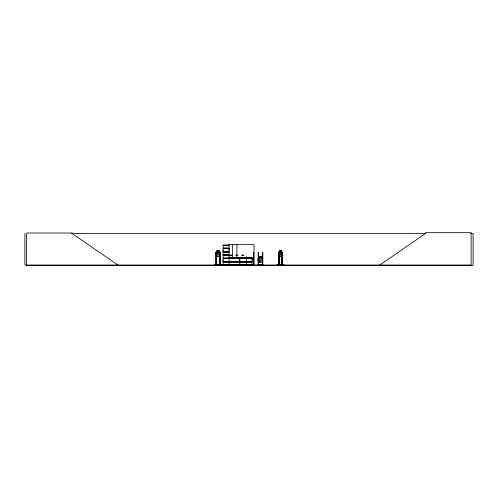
<?xml version="1.0" encoding="UTF-8"?>
<svg xmlns="http://www.w3.org/2000/svg" width="498" height="498" viewBox="0 0 498 498"><rect width="100%" height="100%" fill="white"/><g stroke="black" fill="none" stroke-linecap="round" stroke-linejoin="round"><path stroke-width="0.75" d="M245.695 261.537L223.123 261.537L223.129 260.081M223.123 251.552L223.123 248.639L229.061 248.639L229.055 251.552L223.123 251.552L223.129 250.096M229.055 250.096L229.055 248.639M252.063 260.081L252.063 258.618L246.137 258.618M279.085 252.268L279.129 265.061M282.242 265.061L282.204 252.374L281.787 252.2L281.75 265.061M216.437 265.061L216.4 252.193M223.104 265.054L223.129 262.122L245.695 262.122M277.1 265.023L283.91 265.029M217.414 250.394L216.717 253.88L217.651 255.076L218.578 255.076L219.494 253.88L218.803 250.394L217.389 250.394L215.995 252.374L216.008 265.061M216.96 265.023L214.837 264.805L222.114 265.061M223.067 264.986L252.075 264.942M232.373 265.054L251.534 264.799M258.095 265.023L258.188 252.374L258.618 252.374L258.667 265.061M279.87 250.338L278.706 252.355L278.706 254.366L279.87 256.377M278.78 252.374L279.888 250.394M280.953 256.327L282.061 254.347L282.061 252.374L280.953 250.394L279.851 250.394L279.297 252.374L279.297 253.88L280.038 255.076L280.772 255.076L281.501 253.88L280.953 250.394M217.389 250.338L215.951 252.355L215.889 265.061M262.851 260.597L261.263 262.608L259.651 262.608L258.057 260.597L258.057 258.58L259.651 256.57L261.263 256.57L262.851 258.58M379.688 265.061L425.404 233.599L425.404 232.672L471.114 232.672L471.114 265.061L24.9 265.061L24.9 233.599M228.495 265.029L228.626 264.6M216.4 252.349L215.933 252.374L220.247 252.355L220.247 254.366L218.803 256.377L217.365 256.377M71.637 233.599L425.641 233.599M470.766 233.599L473.1 233.599L473.1 265.328L26.506 265.328L26.506 233.002L72.222 233.002L72.222 233.599L117.933 265.061M228.626 244.661L254.005 244.661L254.136 265.029L253.526 264.6M223.116 245.122L229.061 245.122M223.129 245.414L229.055 245.414M223.079 248.253L229.099 248.253M223.079 248.434L229.099 248.434M217.365 250.338L218.827 250.338L220.247 252.355L220.216 265.061M279.832 250.338L281.009 250.338L282.129 252.355L282.086 265.061L282.017 264.6M223.079 251.758L229.099 251.758M223.079 251.938L229.099 251.938M229.061 252.144L223.123 252.144L223.123 254.951L229.055 254.876M219.718 252.374L220.197 252.374L218.803 250.338M228.626 252.374L229.055 252.374L229.105 265.061M254.005 252.374L253.575 252.374L253.526 265.061M216.02 254.347L217.389 256.377M282.061 254.347L280.972 256.377L279.832 256.377M229.061 254.957L223.067 255.032L229.061 255.076M230.387 255.107L231.925 255.107M236.002 255.107L237.546 255.107M241.953 255.107L243.497 255.107M229.061 255.206L223.116 255.206L223.129 258.032L245.695 258.032M230.387 255.213L231.925 255.213M236.002 255.213L237.546 255.225M241.953 255.206L243.497 255.206M223.129 255.393L229.055 255.393M230.387 255.393L231.925 255.393M236.008 255.393L237.54 255.393M241.96 255.393L243.491 255.393M228.626 257.354L254.005 257.354M246.137 258.032L252.069 258.032M223.079 258.238L245.732 258.238M246.093 258.238L252.113 258.238M223.079 258.418L245.732 258.418M246.093 258.418L252.113 258.418M245.695 258.618L223.123 258.618L223.123 261.537M246.174 258.786L246.124 257.46M246.137 261.537L252.069 261.537L252.069 258.618M223.079 261.736L245.732 261.736M246.093 261.736L252.113 261.736M223.079 261.917L245.732 261.917M246.093 261.917L252.113 261.917M246.137 262.122L252.069 262.122L252.069 264.936M215.889 264.6L216.437 264.6M220.216 264.6L219.674 264.6L219.674 265.061M229.105 264.6L228.669 264.6L228.675 265.061M246.193 264.6L246.273 265.061L246.236 256.85M258.138 264.6L258.667 264.6M262.371 264.6L262.9 264.6L262.944 265.023M278.749 264.6L279.254 264.6M281.744 264.6L282.248 264.6M225.189 264.799L223.478 265.061M226.534 264.799L228.034 265.061M228.345 264.799L229.765 264.799M258.667 264.731L262.371 264.731M283.885 264.805L277.112 264.805L283.891 265.023M214.831 264.824L216.997 265.061M221.28 264.824L219.114 265.061L221.249 265.061M223.129 264.855L252.063 264.855M239.725 265.048L239.762 262.122M237.459 265.029L237.397 264.6M258.113 260.579L259.676 262.558M281.899 252.374L281.868 265.061M279.247 265.061L279.21 252.374L278.743 252.355L278.756 265.061M279.042 264.6L278.98 265.061M278.911 252.374L278.911 265.061M262.801 265.061L262.851 252.374L262.421 252.374L262.371 265.061M262.471 264.6L262.471 265.061M258.568 264.6L258.568 265.061M258.238 264.6L258.238 265.061M250.625 264.6L250.625 265.061M250.556 264.6L250.544 265.061M250.519 264.6L250.463 265.061M250.251 264.6L250.245 265.061M250.121 264.6L250.139 265.061M250.077 264.731L250.077 265.061M246.74 265.061L246.697 264.6L246.678 265.061M246.566 264.6L246.572 265.061M237.297 264.6L237.297 265.061M236.967 265.061L236.967 264.6L236.867 265.061M236.911 244.661L236.911 257.354M233.114 264.6L233.182 265.061M233.064 264.6L233.027 265.061M232.547 244.661L232.547 257.354M231.638 265.061L230.076 265.061M229.005 264.6L229.005 265.061M226.428 265.061L225.314 265.061M220.097 252.374L220.097 265.061M219.848 264.6L219.855 265.061M219.78 252.206L219.749 265.061M216.356 252.206L216.362 265.061M216.263 264.6L216.25 265.061M216.076 264.6L216.076 265.061M239.737 258.618L239.762 261.537L239.756 258.618M280.212 250.656L279.851 253.258L280.579 254.036L280.953 252.374L280.579 250.656L280.212 250.656M217.869 250.656L217.421 253.258L218.336 254.036L218.809 252.374L218.336 250.656L217.844 250.656M260.186 256.881L259.682 259.483L260.186 260.267L260.709 260.267L261.238 258.599L260.709 256.881L260.186 256.881M259.676 256.619L258.892 258.599L258.892 260.112L259.937 261.307L260.983 261.307L262.01 260.112L262.01 258.599L261.232 256.619L259.676 256.619M229.061 245.228L223.116 245.228L223.129 248.054L229.061 248.054L229.061 245.24M232.697 265.061L232.684 264.6L232.634 265.061"/></g></svg>
